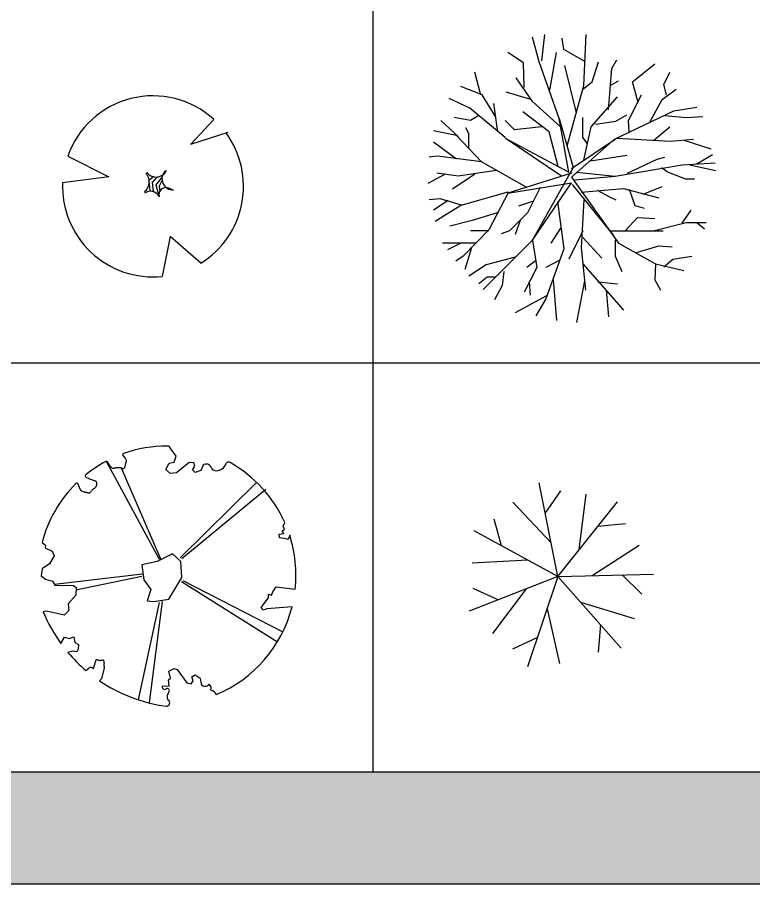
# Model space of a CAD drawing. Header units: inches. Extents: x 7658 to 73799, y 48 to 40262.
# Drawn here: x 53297 to 57548, y 48 to 5049 of the extents above; entities that cross this region are included whole.
import ezdxf

# ---------------------------------------------------------------- set-up
doc = ezdxf.new("R2010")
doc.units = ezdxf.units.IN
doc.layers.add('www.cad-blocks.net', color=7, linetype='Continuous')

# ---------------------------------------------------------------- blocks, each defined once
blk = doc.blocks.new('A$C516926BB')
for p, q in [((43.9625, 38.5194), (43.9625, 0)), ((0, 2.361), (60.3118, 2.361)), ((0, 0), (62.4121, 0))]:
    blk.add_line(p, q)
blk = doc.blocks.new('A$C7E833217')
for p, q in [((0.6581, 1.5096), (0.6771, 1.6622)), ((0.9013, 1.3679), (0.9156, 1.6622)), ((0.6438, 1.5041), (0.6056, 1.6458)), ((0.7868, 1.575), (0.7773, 1.6404)), ((0.5532, 1.4987), (0.4626, 1.5586)), ((0.7057, 1.3406), (0.7439, 1.5586)), ((0.9108, 1.5041), (0.7868, 1.575)), ((0.7582, 1.1772), (0.6438, 1.5041)), ((0.9489, 1.3897), (0.9871, 1.5041)), ((1.0634, 1.466), (1.092, 1.515)), ((0.5579, 1.357), (0.5532, 1.4987)), ((0.8583, 1.2099), (0.7916, 1.4823)), ((1.0443, 1.2262), (1.0634, 1.466)), ((1.1826, 1.3897), (1.3114, 1.4932)), ((0.3052, 1.3188), (0.2718, 1.4442)), ((0.6056, 1.2753), (0.5102, 1.4115)), ((1.3638, 1.3733), (1.3972, 1.4442)), ((0.3147, 1.3134), (0.1907, 1.3624)), ((0.8059, 1.0191), (0.9013, 1.3679)), ((0.8965, 1.3461), (0.9489, 1.3897)), ((1.0539, 1.3679), (1.1015, 1.3951)), ((1.216, 1.2698), (1.1826, 1.3897)), ((1.3781, 1.3134), (1.3638, 1.3733)), ((0.391, 1.1881), (0.3147, 1.3134)), ((0.5961, 1.2862), (0.453, 1.3297)), ((0.9442, 1.1281), (1.0968, 1.3025)), ((1.1588, 1.1663), (1.2351, 1.3134)), ((1.3543, 1.2862), (1.4353, 1.3461)), ((0.2432, 1.2371), (0.124, 1.2916)), ((0.4053, 1.1009), (0.3815, 1.2644)), ((0.7677, 1.1281), (0.6056, 1.2753)), ((1.2827, 1.1554), (1.3543, 1.2862)), ((0.4482, 1.0682), (0.2432, 1.2371)), ((0.701, 1.1009), (0.5484, 1.2153)), ((1.0777, 1.0573), (1.421, 1.2208)), ((1.421, 1.2208), (1.5546, 1.2426)), ((0.1764, 1.0736), (0.0763, 1.1663)), ((0.248, 1.1663), (0.1526, 1.1826)), ((0.2957, 1.1935), (0.248, 1.1663)), ((0.5007, 1.1118), (0.4482, 1.1663)), ((0.8154, 0.8665), (0.7582, 1.1772)), ((0.7582, 1.1772), (0.8393, 0.8938)), ((0.8965, 1.0682), (0.8965, 1.1826)), ((0.968, 1.1445), (1.0872, 1.1608)), ((1.0872, 1.1608), (1.1492, 1.199)), ((1.1635, 1.1009), (1.1588, 1.1663)), ((1.3686, 1.1935), (1.4926, 1.1826)), ((1.4926, 1.1826), (1.5879, 1.1881)), ((0.1669, 1.0791), (0.0334, 1.1063)), ((0.2384, 1.09), (0.2194, 1.1227)), ((0.6581, 1.1281), (0.5007, 1.1118)), ((0.7534, 0.8992), (0.701, 1.1009)), ((0.9013, 0.9374), (0.9442, 1.1281)), ((1.3066, 1.0518), (1.3972, 1.1281)), ((0.31, 0.9265), (0.1669, 1.0791)), ((0.2384, 1.0028), (0.2384, 1.09)), ((0.7725, 0.8447), (0.4482, 1.0627)), ((0.4482, 1.0627), (0.8154, 0.8665)), ((0.8297, 0.8393), (1.0777, 1.0573)), ((0.8297, 0.8883), (1.0825, 1.0573)), ((0.9203, 1.0355), (0.8965, 1.0682)), ((1.092, 1.0627), (1.402, 1.0464)), ((1.402, 1.0464), (1.5355, 1.0573)), ((1.4783, 1.0518), (1.6356, 1.0028)), ((0.1669, 0.9428), (0.0334, 1.0409)), ((0.0572, 0.9592), (0.0095, 0.9537)), ((0.31, 0.9265), (0.0572, 0.9592)), ((0.9394, 0.9319), (1.1492, 0.9646)), ((1.3257, 0.9428), (1.3686, 0.9537)), ((1.5546, 0.9156), (1.6452, 0.9701)), ((0.5722, 0.7793), (0.31, 0.9265)), ((1.0825, 0.8447), (1.4687, 0.9101)), ((1.154, 0.8611), (1.3257, 0.9428)), ((1.4687, 0.9101), (1.6595, 0.921)), ((1.5116, 0.9101), (1.6642, 0.8774)), ((0.1001, 0.8556), (0, 0.8011)), ((0.1764, 0.8447), (0.0525, 0.8611)), ((0.2718, 0.8556), (0.1431, 0.7684)), ((0.3958, 0.8774), (0.1764, 0.8447)), ((0.8297, 0.8611), (0.4626, 0.7466)), ((0.8393, 0.8938), (0.6008, 0.4687)), ((0.8583, 0.8665), (1.0825, 0.8447)), ((1.3495, 0.8938), (1.3877, 0.8665)), ((1.3877, 0.8665), (1.4878, 0.8284)), ((0.4626, 0.7466), (0.8297, 0.8066)), ((0.6008, 0.4687), (0.8297, 0.8066)), ((0.8297, 0.8393), (1.1015, 0.4578)), ((0.8488, 0.8229), (1.0825, 0.8447)), ((1.4878, 0.8284), (1.5402, 0.8284)), ((0.4626, 0.7521), (0.1907, 0.6758)), ((0.4673, 0.7521), (0.3529, 0.5341)), ((0.6485, 0.7793), (0.577, 0.6322)), ((0.8345, 0.7957), (1.0729, 0.5014)), ((0.887, 0.7521), (1.1302, 0.7739)), ((0.9776, 0.763), (1.0491, 0.7248)), ((1.1302, 0.7739), (1.3352, 0.7194)), ((1.1635, 0.7684), (1.1969, 0.6758)), ((1.2446, 0.7412), (1.3543, 0.7848)), ((0.0715, 0.7139), (0.0095, 0.7085)), ((0.1192, 0.703), (0.0334, 0.6485)), ((0.2003, 0.6758), (0.0715, 0.7139)), ((0.9013, 0.7085), (0.887, 0.4305)), ((1.0491, 0.7248), (1.0872, 0.7085)), ((0.1907, 0.6758), (0.0429, 0.5831)), ((0.6056, 0.6976), (0.5245, 0.6703)), ((0.7487, 0.6976), (0.7868, 0.4251)), ((1.1969, 0.6758), (1.2494, 0.6594)), ((0.4006, 0.6322), (0.2575, 0.5886)), ((0.577, 0.6322), (0.4721, 0.5286)), ((1.1397, 0.5286), (1.2112, 0.6049)), ((1.2112, 0.6049), (1.3114, 0.5995)), ((1.4687, 0.5722), (1.5212, 0.6485)), ((0.2575, 0.5886), (0.1288, 0.5559)), ((0.5341, 0.5886), (0.5055, 0.5068)), ((1.3018, 0.5286), (1.4926, 0.5777)), ((1.4926, 0.5777), (1.607, 0.5777)), ((1.5546, 0.5777), (1.5975, 0.5395)), ((0.3529, 0.5341), (0.205, 0.3815)), ((0.3529, 0.5286), (0.248, 0.5286)), ((0.4721, 0.5286), (0.4244, 0.5123)), ((0.7677, 0.545), (0.7105, 0.4578)), ((0.8965, 0.5286), (0.8154, 0.3651)), ((1.0491, 0.5286), (1.359, 0.5286)), ((0.2766, 0.4578), (0.0858, 0.4578)), ((0.1907, 0.4578), (0.1144, 0.4196)), ((0.6056, 0.4741), (0.3195, 0.1907)), ((0.6056, 0.4741), (0.6295, 0.3161)), ((0.8965, 0.4905), (1.0062, 0.3706)), ((1.0825, 0.4741), (1.0825, 0.3815)), ((1.1015, 0.4578), (1.3161, 0.3379)), ((0.2527, 0.4305), (0.2146, 0.3052)), ((0.7868, 0.4251), (0.6819, 0.1362)), ((0.887, 0.4305), (0.9108, 0.1853)), ((1.2064, 0.4033), (1.3352, 0.4414)), ((1.3352, 0.4414), (1.4115, 0.436)), ((0.205, 0.3815), (0.1621, 0.3542)), ((0.5055, 0.376), (0.3386, 0.3324)), ((0.6199, 0.3542), (0.5722, 0.3161)), ((0.763, 0.3597), (0.6819, 0.3161)), ((1.0825, 0.3815), (1.1206, 0.2943)), ((1.3638, 0.3215), (1.4163, 0.3651)), ((1.4163, 0.3651), (1.5259, 0.3815)), ((0.3386, 0.3324), (0.2384, 0.267)), ((0.6295, 0.3161), (0.5579, 0.1744)), ((0.8965, 0.3379), (1.1302, 0.0708)), ((1.3161, 0.3379), (1.3114, 0.2452)), ((1.3161, 0.3379), (1.4783, 0.2997)), ((0.3433, 0.2616), (0.2957, 0.2234)), ((0.391, 0.2616), (0.3433, 0.2616)), ((0.4387, 0.2943), (0.4292, 0.2125)), ((0.4292, 0.2125), (0.3863, 0.1308)), ((0.5865, 0.2343), (0.5913, 0.158)), ((0.7248, 0.2452), (0.7439, 0.0109)), ((0.906, 0.2398), (0.8583, 0)), ((0.9823, 0.2343), (1.0968, 0.2234)), ((1.3114, 0.2452), (1.3447, 0.1853)), ((0.6867, 0.1526), (0.5055, 0.0545)), ((1.03, 0.1853), (1.0443, 0.0327)), ((0.6819, 0.1362), (0.6247, 0.0381))]:
    blk.add_line(p, q)
blk = doc.blocks.new('A$C07B3044A')
at = {"linetype": 'Continuous'}
for p, q in [((0.5131, 0.5225), (0.404, 1.0628)), ((0.4397, 0.886), (0.5296, 1.017)), ((0.474, 0.7164), (0.2536, 0.9522)), ((0.5131, 0.5225), (0.8569, 0.9534)), ((0.6365, 0.6771), (0.6755, 0.9975)), ((0.1874, 0.6999), (0.1449, 0.853)), ((0.7444, 0.8124), (0.9025, 0.8277)), ((0.5131, 0.5225), (0.0291, 0.7862)), ((0.7109, 0.5274), (0.9814, 0.7034)), ((0.3394, 0.6171), (0.0172, 0.5999)), ((0.5131, 0.5225), (0, 0.3212)), ((0.5131, 0.5225), (0.3375, 0)), ((0.5131, 0.5225), (1.0642, 0.5362)), ((0.5131, 0.5225), (0.8778, 0.1092)), ((0.8839, 0.5317), (0.9972, 0.4204)), ((0.1679, 0.387), (0.0233, 0.4529)), ((0.329, 0.4503), (0.135, 0.1923)), ((0.644, 0.3742), (0.9527, 0.2801)), ((0.4501, 0.335), (0.523, 0.0206)), ((0.7585, 0.2444), (0.7461, 0.086)), ((0.395, 0.1709), (0.2516, 0.1025))]:
    blk.add_line(p, q, dxfattribs=at)
blk = doc.blocks.new('A$C2E202C32')
for p, q in [((0.8739, 0.9063), (0.7407, 0.7637)), ((0.7407, 0.7637), (0.9558, 0.8325)), ((0.0295, 0.6943), (0.2674, 0.5745)), ((0.2674, 0.5745), (0, 0.5408)), ((0.5276, 0.5771), (0.4982, 0.5539)), ((0.4982, 0.5539), (0.5036, 0.4944)), ((0.5445, 0.5726), (0.5169, 0.5424)), ((0.5765, 0.5771), (0.5374, 0.5282)), ((0.5738, 0.5522), (0.5578, 0.5202)), ((0.5169, 0.5424), (0.5231, 0.4926)), ((0.5374, 0.5282), (0.5559, 0.4653)), ((0.5578, 0.5202), (0.5605, 0.489)), ((0.6202, 0.2306), (0.5741, 0)), ((0.7973, 0.0757), (0.6202, 0.2306))]:
    blk.add_line(p, q)
for centre, radius, start, end in [((0.5221, 0.5199), 0.5225, 47.6814, 160.5121), ((0.5221, 0.5199), 0.5225, 301.7783, 36.208), ((0.5397, 0.6402), 0.0668, 217.3129, 335.8414), ((0.6386, 0.5637), 0.0648, 136.2138, 271.3149), ((0.4266, 0.5471), 0.0737, 309.4937, 40.9719), ((0.5221, 0.5199), 0.5225, 177.7091, 275.7089), ((0.5994, 0.4691), 0.0437, 43.1372, 192.6253), ((0.5063, 0.431), 0.0602, 33.1433, 123.096)]:
    blk.add_arc(centre, radius, start, end)
blk = doc.blocks.new('A$C414F5E78')
at = {"linetype": 'Continuous'}
for p, q in [((0.7784, 1.4424), (0.7469, 1.485)), ((0.6821, 0.8459), (0.3755, 1.4129)), ((0.3976, 1.386), (0.3817, 1.4096)), ((0.4714, 1.4457), (0.4833, 1.4321)), ((0.4833, 1.4321), (0.4861, 1.4283)), ((0.4865, 1.4021), (0.486, 1.4002)), ((0.4861, 1.4283), (0.4881, 1.4249)), ((0.4871, 1.4038), (0.4865, 1.4021)), ((0.4876, 1.4053), (0.4871, 1.4038)), ((0.4882, 1.4068), (0.4876, 1.4053)), ((0.4881, 1.4249), (0.4893, 1.4219)), ((0.4887, 1.4083), (0.4882, 1.4068)), ((0.4892, 1.4097), (0.4887, 1.4083)), ((0.4896, 1.4113), (0.4892, 1.4097)), ((0.4893, 1.4219), (0.4901, 1.4193)), ((0.49, 1.4129), (0.4896, 1.4113)), ((0.4903, 1.4148), (0.49, 1.4129)), ((0.4901, 1.4193), (0.4903, 1.4169)), ((0.4903, 1.4169), (0.4903, 1.4148)), ((0.7195, 1.3653), (0.7388, 1.4019)), ((0.7388, 1.4019), (0.7662, 1.4085)), ((0.7662, 1.4085), (0.7784, 1.4424)), ((0.8541, 1.4055), (0.7801, 1.347)), ((0.8797, 1.4039), (0.8541, 1.4055)), ((0.8862, 1.3852), (0.8797, 1.4039)), ((0.4033, 1.3789), (0.3976, 1.386)), ((0.4081, 1.3744), (0.4033, 1.3789)), ((0.4122, 1.3719), (0.4081, 1.3744)), ((0.4157, 1.3709), (0.4122, 1.3719)), ((0.4187, 1.3711), (0.4157, 1.3709)), ((0.4215, 1.372), (0.4187, 1.3711)), ((0.4241, 1.3731), (0.4215, 1.372)), ((0.4267, 1.374), (0.4241, 1.3731)), ((0.4293, 1.3746), (0.4267, 1.374)), ((0.4319, 1.3751), (0.4293, 1.3746)), ((0.4346, 1.3755), (0.4319, 1.3751)), ((0.4372, 1.3757), (0.4346, 1.3755)), ((0.4398, 1.3758), (0.4372, 1.3757)), ((0.4424, 1.3758), (0.4398, 1.3758)), ((0.4449, 1.3758), (0.4424, 1.3758)), ((0.4474, 1.3758), (0.4449, 1.3758)), ((0.4498, 1.3758), (0.4474, 1.3758)), ((0.4522, 1.3758), (0.4498, 1.3758)), ((0.4545, 1.3756), (0.4522, 1.3758)), ((0.4566, 1.3754), (0.4545, 1.3756)), ((0.4587, 1.3751), (0.4566, 1.3754)), ((0.4606, 1.3747), (0.4587, 1.3751)), ((0.4624, 1.3741), (0.4606, 1.3747)), ((0.464, 1.3734), (0.4624, 1.3741)), ((0.6892, 0.8477), (0.4632, 1.3737)), ((0.4654, 1.3725), (0.464, 1.3734)), ((0.4668, 1.3717), (0.4654, 1.3725)), ((0.468, 1.3708), (0.4668, 1.3717)), ((0.4692, 1.3701), (0.468, 1.3708)), ((0.4704, 1.3695), (0.4692, 1.3701)), ((0.4715, 1.3692), (0.4704, 1.3695)), ((0.4727, 1.3692), (0.4715, 1.3692)), ((0.4739, 1.3696), (0.4727, 1.3692)), ((0.4751, 1.3703), (0.4739, 1.3696)), ((0.4763, 1.3713), (0.4751, 1.3703)), ((0.4775, 1.3726), (0.4763, 1.3713)), ((0.4786, 1.3743), (0.4775, 1.3726)), ((0.4797, 1.3761), (0.4786, 1.3743)), ((0.4807, 1.3782), (0.4797, 1.3761)), ((0.4816, 1.3804), (0.4807, 1.3782)), ((0.4824, 1.3829), (0.4816, 1.3804)), ((0.483, 1.3854), (0.4824, 1.3829)), ((0.4836, 1.388), (0.483, 1.3854)), ((0.4841, 1.3906), (0.4836, 1.388)), ((0.4846, 1.3932), (0.4841, 1.3906)), ((0.4851, 1.3957), (0.4846, 1.3932)), ((0.4855, 1.398), (0.4851, 1.3957)), ((0.486, 1.4002), (0.4855, 1.398)), ((0.7445, 1.3423), (0.7195, 1.3653)), ((0.8728, 1.3645), (0.8862, 1.3852)), ((0.8884, 1.3479), (0.8728, 1.3645)), ((0.9214, 1.3598), (0.8884, 1.3479)), ((0.9351, 1.3911), (0.9214, 1.3598)), ((1.0626, 1.3928), (1.0662, 1.3976)), ((0.2575, 1.3225), (0.275, 1.3136)), ((0.275, 1.3136), (0.2823, 1.3103)), ((0.2823, 1.3103), (0.2888, 1.3078)), ((0.2888, 1.3078), (0.2945, 1.3059)), ((0.2945, 1.3059), (0.2995, 1.3043)), ((0.2995, 1.3043), (0.3037, 1.3031)), ((0.3037, 1.3031), (0.3073, 1.3019)), ((0.3073, 1.3019), (0.3103, 1.3008)), ((0.3103, 1.3008), (0.3127, 1.2994)), ((0.7801, 1.347), (0.7445, 1.3423)), ((0.2197, 1.2621), (0.2121, 1.2819)), ((0.2247, 1.2523), (0.2197, 1.2621)), ((0.2297, 1.2454), (0.2247, 1.2523)), ((0.2968, 1.2503), (0.2944, 1.2481)), ((0.2993, 1.2522), (0.2968, 1.2503)), ((0.3019, 1.254), (0.2993, 1.2522)), ((0.3045, 1.2557), (0.3019, 1.254)), ((0.3069, 1.2573), (0.3045, 1.2557)), ((0.3092, 1.259), (0.3069, 1.2573)), ((0.3113, 1.2609), (0.3092, 1.259)), ((0.3132, 1.2629), (0.3113, 1.2609)), ((0.3127, 1.2994), (0.3146, 1.2979)), ((0.3147, 1.2653), (0.3132, 1.2629)), ((0.3146, 1.2979), (0.3161, 1.2962)), ((0.3159, 1.2678), (0.3147, 1.2653)), ((0.3168, 1.2706), (0.3159, 1.2678)), ((0.3161, 1.2962), (0.3171, 1.2943)), ((0.3175, 1.2734), (0.3168, 1.2706)), ((0.3171, 1.2943), (0.3178, 1.2922)), ((0.318, 1.2763), (0.3175, 1.2734)), ((0.3178, 1.2922), (0.3182, 1.2899)), ((0.3183, 1.2793), (0.318, 1.2763)), ((0.3182, 1.2899), (0.3184, 1.2875)), ((0.3184, 1.2821), (0.3183, 1.2793)), ((0.3184, 1.2875), (0.3185, 1.2849)), ((0.3185, 1.2849), (0.3184, 1.2821)), ((0.8019, 0.8565), (1.243, 1.2917)), ((0.8116, 0.8515), (1.2965, 1.2515)), ((0.2345, 1.2407), (0.2297, 1.2454)), ((0.2393, 1.2379), (0.2345, 1.2407)), ((0.2438, 1.2363), (0.2393, 1.2379)), ((0.2482, 1.2354), (0.2438, 1.2363)), ((0.2523, 1.2347), (0.2482, 1.2354)), ((0.2563, 1.2338), (0.2523, 1.2347)), ((0.2599, 1.2328), (0.2563, 1.2338)), ((0.2634, 1.2317), (0.2599, 1.2328)), ((0.2666, 1.2306), (0.2634, 1.2317)), ((0.2696, 1.2297), (0.2666, 1.2306)), ((0.2724, 1.2292), (0.2696, 1.2297)), ((0.275, 1.2291), (0.2724, 1.2292)), ((0.2774, 1.2297), (0.275, 1.2291)), ((0.2797, 1.2308), (0.2774, 1.2297)), ((0.2819, 1.2326), (0.2797, 1.2308)), ((0.2839, 1.2348), (0.2819, 1.2326)), ((0.2859, 1.2374), (0.2839, 1.2348)), ((0.2879, 1.2401), (0.2859, 1.2374)), ((0.29, 1.2429), (0.2879, 1.2401)), ((0.2921, 1.2456), (0.29, 1.2429)), ((0.2944, 1.2481), (0.2921, 1.2456)), ((1.3967, 1.0383), (1.4051, 1.0607)), ((1.3905, 1.0117), (1.4044, 1.0217)), ((1.4002, 0.9963), (1.3905, 1.0117)), ((1.4044, 1.0217), (1.3967, 1.0383)), ((1.3729, 0.9927), (1.4002, 0.9963)), ((1.3745, 0.9709), (1.3729, 0.9927)), ((1.4129, 0.9653), (1.3745, 0.9709)), ((1.4254, 0.9624), (1.4129, 0.9653)), ((1.4339, 0.986), (1.4254, 0.9624)), ((0.004, 0.9436), (0.0234, 0.9287)), ((0.0234, 0.9287), (0.0227, 0.9128)), ((0.0227, 0.9128), (0.0624, 0.8949)), ((0.075, 0.8671), (0.0468, 0.821)), ((0.0624, 0.8949), (0.075, 0.8671)), ((0.7578, 0.879), (0.6693, 0.8343)), ((0.8063, 0.8352), (0.7578, 0.879)), ((0.0468, 0.821), (0.0051, 0.7926)), ((0.6693, 0.8343), (0.5803, 0.8157)), ((0.5803, 0.8157), (0.5926, 0.7282)), ((0.8111, 0.7429), (0.8063, 0.8352)), ((0.0051, 0.7926), (0, 0.7514)), ((0, 0.7514), (0.0235, 0.7328)), ((0.5836, 0.7608), (0.0766, 0.7014)), ((0.0235, 0.7328), (0.0648, 0.7218)), ((0.0648, 0.7218), (0.0784, 0.6982)), ((0.5797, 0.7478), (0.2002, 0.6691)), ((0.5926, 0.7282), (0.6321, 0.6735)), ((0.7364, 0.6168), (0.8111, 0.7429)), ((0.81, 0.7193), (1.3637, 0.3717)), ((0.8171, 0.726), (1.3949, 0.429)), ((0.0784, 0.6982), (0.186, 0.6968)), ((0.186, 0.6968), (0.2007, 0.6846)), ((0.2007, 0.6846), (0.1991, 0.6396)), ((0.6321, 0.6735), (0.6102, 0.6068)), ((1.3289, 0.6409), (1.3364, 0.6597)), ((1.3364, 0.6597), (1.3452, 0.6704)), ((1.3452, 0.6704), (1.3557, 0.6885)), ((1.3557, 0.6885), (1.4659, 0.6742)), ((0.1991, 0.6396), (0.1554, 0.5898)), ((0.6102, 0.6068), (0.6488, 0.6045)), ((0.6973, 0.6036), (0.6219, 0.0187)), ((0.6488, 0.6045), (0.7364, 0.6168)), ((1.2696, 0.5701), (1.3108, 0.6244)), ((1.3108, 0.6244), (1.3112, 0.6465)), ((1.3112, 0.6465), (1.3289, 0.6409)), ((0.1582, 0.5511), (0.1317, 0.5251)), ((0.1554, 0.5898), (0.1582, 0.5511)), ((0.6808, 0.5983), (0.5592, 0.0367)), ((1.2819, 0.5546), (1.2696, 0.5701)), ((1.3024, 0.561), (1.2819, 0.5546)), ((1.4474, 0.5723), (1.3024, 0.561)), ((0.0307, 0.5484), (0.0109, 0.5434)), ((0.1317, 0.5251), (0.0307, 0.5484)), ((0.1123, 0.3624), (0.1343, 0.3983)), ((0.1343, 0.3983), (0.1599, 0.3897)), ((0.1599, 0.3897), (0.1871, 0.3999)), ((0.1871, 0.3999), (0.1935, 0.3681)), ((0.1935, 0.3681), (0.2153, 0.3548)), ((0.2153, 0.3548), (0.2119, 0.328)), ((0.1788, 0.3163), (0.1539, 0.3094)), ((0.2056, 0.3129), (0.1788, 0.3163)), ((0.2119, 0.328), (0.2056, 0.3129)), ((0.3021, 0.2168), (0.3168, 0.2691)), ((0.3168, 0.2691), (0.3194, 0.2683)), ((0.3194, 0.2683), (0.3219, 0.2676)), ((0.3219, 0.2676), (0.3244, 0.267)), ((0.3244, 0.267), (0.3268, 0.2664)), ((0.3268, 0.2664), (0.3293, 0.2659)), ((0.3293, 0.2659), (0.3317, 0.2654)), ((0.3317, 0.2654), (0.334, 0.2649)), ((0.334, 0.2649), (0.3362, 0.2645)), ((0.3362, 0.2645), (0.3384, 0.2642)), ((0.3384, 0.2642), (0.3404, 0.2641)), ((0.3404, 0.2641), (0.3424, 0.2641)), ((0.3424, 0.2641), (0.3443, 0.2643)), ((0.3443, 0.2643), (0.346, 0.2646)), ((0.346, 0.2646), (0.3476, 0.2651)), ((0.3476, 0.2651), (0.3491, 0.2657)), ((0.3491, 0.2657), (0.3505, 0.2662)), ((0.3505, 0.2662), (0.3518, 0.2666)), ((0.3518, 0.2666), (0.3531, 0.2669)), ((0.3531, 0.2669), (0.3543, 0.267)), ((0.3543, 0.267), (0.3554, 0.2667)), ((0.3554, 0.2667), (0.3565, 0.2661)), ((0.3565, 0.2661), (0.3575, 0.2652)), ((0.3575, 0.2652), (0.3585, 0.2639)), ((0.3585, 0.2639), (0.3593, 0.2623)), ((0.3593, 0.2623), (0.3601, 0.2605)), ((0.3601, 0.2605), (0.3607, 0.2585)), ((0.3607, 0.2585), (0.3613, 0.2562)), ((0.3613, 0.2562), (0.3616, 0.2538)), ((0.3616, 0.2538), (0.3618, 0.2513)), ((0.3618, 0.2513), (0.3619, 0.2486)), ((0.2574, 0.2056), (0.2662, 0.2138)), ((0.2662, 0.2138), (0.2734, 0.2195)), ((0.2734, 0.2195), (0.2791, 0.2228)), ((0.2791, 0.2228), (0.2836, 0.2244)), ((0.2836, 0.2244), (0.2872, 0.2245)), ((0.2872, 0.2245), (0.2901, 0.2237)), ((0.2901, 0.2237), (0.2926, 0.2222)), ((0.2926, 0.2222), (0.2949, 0.2206)), ((0.2949, 0.2206), (0.2972, 0.2191)), ((0.2972, 0.2191), (0.2996, 0.2179)), ((0.2996, 0.2179), (0.3021, 0.2168)), ((0.3626, 0.2203), (0.3502, 0.1652)), ((0.3616, 0.2358), (0.3615, 0.2336)), ((0.3615, 0.2336), (0.3616, 0.2316)), ((0.3617, 0.2407), (0.3616, 0.2382)), ((0.3616, 0.2382), (0.3616, 0.2358)), ((0.3616, 0.2316), (0.3618, 0.2298)), ((0.3618, 0.2433), (0.3617, 0.2407)), ((0.3619, 0.246), (0.3618, 0.2433)), ((0.3618, 0.2298), (0.362, 0.2282)), ((0.3619, 0.2486), (0.3619, 0.246)), ((0.362, 0.2282), (0.3622, 0.2266)), ((0.3622, 0.2266), (0.3624, 0.2251)), ((0.3624, 0.2251), (0.3625, 0.2236)), ((0.3625, 0.2236), (0.3626, 0.222)), ((0.3626, 0.222), (0.3626, 0.2203)), ((0.7367, 0.2014), (0.7669, 0.2169)), ((0.7454, 0.161), (0.7367, 0.2014)), ((0.7669, 0.2169), (0.7848, 0.2106)), ((0.7848, 0.2106), (0.8404, 0.1343)), ((0.3431, 0.153), (0.3396, 0.1499)), ((0.3458, 0.1559), (0.3431, 0.153)), ((0.3477, 0.1585), (0.3458, 0.1559)), ((0.349, 0.1609), (0.3477, 0.1585)), ((0.3498, 0.1632), (0.349, 0.1609)), ((0.3502, 0.1652), (0.3498, 0.1632)), ((0.7348, 0.1512), (0.7454, 0.161)), ((0.7374, 0.1152), (0.7348, 0.1512)), ((0.8693, 0.1688), (0.8888, 0.1806)), ((0.8767, 0.1453), (0.8693, 0.1688)), ((0.8888, 0.1806), (0.9174, 0.1604)), ((0.9174, 0.1604), (0.9222, 0.1265)), ((0.3396, 0.1499), (0.335, 0.1466)), ((0.6984, 0.1171), (0.7374, 0.1152)), ((0.8404, 0.1343), (0.8654, 0.129)), ((0.8654, 0.129), (0.8767, 0.1453)), ((0.7322, 0.0347), (0.7306, 0.0356))]:
    blk.add_line(p, q, dxfattribs=at)
for centre, radius, start, end in [((0.7251, 0.7558), 0.7452, 89.7362, 109.6566), ((0.7285, 1.4824), 0.0186, 8.0469, 89.7362), ((0.477, 1.4506), 0.00745, 109.6566, 221.2401), ((0.7251, 0.7558), 0.7452, 118.2908, 129.0009), ((0.3755, 1.4055), 0.00745, 34.0305, 118.2908), ((1.0809, 1.3893), 0.0186, 60.6815, 169.1596), ((0.7251, 0.7558), 0.7452, 24.1505, 60.6815), ((0.9528, 1.3684), 0.0288, 20.8415, 127.951), ((1.0094, 1.39), 0.0317, 200.8415, 274.2955), ((1.007, 1.4224), 0.0642, 274.2955, 337.291), ((0.2609, 1.3292), 0.00745, 129.0009, 243.0272), ((0.7251, 0.7558), 0.7452, 134.8145, 165.4062), ((0.2052, 1.2792), 0.00745, 21.0322, 134.8145), ((0.7251, 0.7558), 0.7452, 353.7074, 17.9945), ((0.7251, 0.7558), 0.7452, 292.5604, 345.7405), ((0.8374, 0.8878), 0.8954, 202.6188, 215.9287), ((0.8374, 0.8878), 0.8954, 220.239, 229.6297), ((0.8374, 0.8878), 0.8954, 235.8672, 262.5092), ((0.7124, 0.1117), 0.015, 158.894, 303.9465), ((0.7275, 0.0893), 0.012, 320.9505, 123.9465), ((0.9454, 0.1436), 0.0288, 216.4766, 323.586), ((0.9527, 0.1025), 0.0287, 339.1339, 56.4578), ((0.7716, 0.0535), 0.0448, 140.9505, 203.5148), ((0.9577, 0.0319), 0.0642, 33.8547, 70.132), ((0.7231, 0.0185), 0.0186, 262.5092, 60.8798)]:
    blk.add_arc(centre, radius, start, end, dxfattribs=at)
blk = doc.blocks.new('format')
at = {"layer": 'www.cad-blocks.net', "true_color": 0x546d8e}
h = blk.add_hatch(color=155, dxfattribs=at)
h.set_gradient(color1=(68, 68, 68), color2=(84, 109, 142), tint=1)
h.paths.add_polyline_path([(11386.7, 694.4), (11386.7, 48.2), (73798.8, 48.2), (73798.8, 694.4)])
at = {"layer": 'www.cad-blocks.net', "color": 155, "true_color": 0x546d8e}
for p, q in [((11386.7, 694.4), (73798.8, 694.4)), ((11386.7, 694.4), (73798.8, 694.4)), ((11386.7, 48.2), (73798.8, 48.2))]:
    blk.add_line(p, q, dxfattribs=at)

msp = doc.modelspace()

# ---------------------------------------------------------------- block references
msp.add_blockref('format', (0, 0))
at = {"xscale": 1000, "yscale": 1000, "zscale": 1000}
for name, p in [('A$C7E833217', (55666.1, 3287.9)), ('A$C2E202C32', (53558.2, 3553.5)), ('A$C414F5E78', (53435.4, 1073.1)), ('A$C07B3044A', (55904.9, 1299.1))]:
    msp.add_blockref(name, p, dxfattribs=at)
at = {"layer": 'www.cad-blocks.net', "color": 155, "true_color": 0x546d8e, "xscale": 1000, "yscale": 1000, "zscale": 1000}
msp.add_blockref('A$C516926BB', (11386.7, 694.4), dxfattribs=at)

doc.saveas('drawing.dxf')
